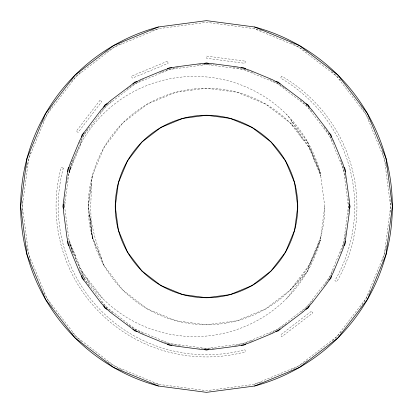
<?xml version="1.0" encoding="UTF-8"?>
<svg xmlns="http://www.w3.org/2000/svg" width="413" height="413" viewBox="0 0 413 413"><rect width="100%" height="100%" fill="white"/><g stroke="black" fill="none" stroke-linecap="round" stroke-linejoin="round"><path stroke-width="0.31" stroke-dasharray="2.06 1.55" d="M324.768 206.5A118.268 118.268 0 0 1 156.517 313.689A118.268 118.268 0 0 1 130.477 115.903A118.268 118.268 0 0 1 320.741 175.892L308.924 147.364L290.127 122.873L265.636 104.076L237.108 92.264L206.5 88.232L175.892 92.264L147.364 104.076L122.873 122.873L104.076 147.364L92.264 175.892L91.536 183.62L90.726 206.5L91.113 221.693L92.264 237.108L104.076 265.636L122.873 290.127L147.364 308.924L175.892 320.736L206.5 324.768L237.108 320.736L265.636 308.924L290.127 290.127L307.339 271.548L320.333 240.17L324.768 206.5L320.333 172.83L307.339 141.452L286.663 114.509M71.594 250.562A141.922 141.922 0 0 1 69.415 243.231L64.578 206.5L69.415 169.769A141.922 141.922 0 0 1 71.594 162.438M70.133 170.12L70.334 168.587L68.966 173.176L70.334 168.587M92.264 175.892L88.232 206.5L92.491 238.859L89.528 214.151L88.232 206.5L91.536 183.62M69.012 172.83L82.006 141.452M320.741 237.108L308.924 265.636L307.339 271.548L286.663 298.491M290.127 290.127L308.924 265.636L320.333 240.17A130.095 130.095 0 0 1 69.012 240.17L82.006 271.548L83.591 277.459L106.146 306.854L135.541 329.409L169.769 343.585L206.5 348.422L243.231 343.585L277.459 329.409L306.854 306.854L329.409 277.459L343.585 243.231L348.422 206.5L343.585 169.769L329.409 135.541L306.854 106.146L277.459 83.591L243.231 69.415L206.5 64.578L169.769 69.415L135.541 83.591L106.146 106.146L83.591 135.541L69.415 169.769L71.258 167.41M261.517 30.763A184.146 184.146 0 0 0 254.16 28.631L206.5 22.354L158.84 28.631L114.427 47.025L76.291 76.291L47.025 114.427L28.631 158.84L22.354 206.5L28.631 254.16L47.025 298.573L76.291 336.709L114.427 365.975L158.84 384.369L206.5 390.646L254.16 384.369A184.146 184.146 0 0 0 261.517 382.237M254.16 384.369L298.573 365.975L336.709 336.709L365.975 298.573L384.369 254.16L390.646 206.5L384.369 158.84L365.975 114.427L336.709 76.291L298.573 47.025L254.16 28.631M92.491 238.859L91.536 229.38M82.006 271.548L102.682 298.491M75.512 255.859L69.415 243.231L83.591 277.459L87.902 279.224L89.156 284.717M92.264 237.108L101.376 258.357L104.076 265.636M101.376 258.357L94.67 236.463L89.528 214.151L91.392 229.401M292.218 125.598L291.211 120.431L303.023 139.677L307.339 141.452L308.924 147.364L309.507 146.682L315.067 162.195L318.258 167.812L319.889 173.832L320.333 172.83A130.095 130.095 0 0 0 67.118 180.925M64.578 206.5A130.095 130.095 0 0 1 64.805 198.829M65.032 195.617A130.095 130.095 0 0 1 65.151 194.332M66.638 183.46A130.095 130.095 0 0 1 66.994 181.56M386.609 244.837A184.146 184.146 0 0 1 382.237 261.517M370.26 290.721A184.146 184.146 0 0 1 360.616 307.287M341.582 331.654A184.146 184.146 0 0 1 331.654 341.582M307.287 360.616A184.146 184.146 0 0 1 290.721 370.26M158.84 384.369A184.146 184.146 0 0 1 151.483 382.237M122.279 370.26A184.146 184.146 0 0 1 105.713 360.616M81.346 341.582A184.146 184.146 0 0 1 71.418 331.654M52.384 307.287A184.146 184.146 0 0 1 42.74 290.721M30.763 261.517A184.146 184.146 0 0 1 26.391 244.837M22.488 213.521A184.146 184.146 0 0 1 22.488 199.479M26.391 168.163A184.146 184.146 0 0 1 30.763 151.483M42.74 122.279A184.146 184.146 0 0 1 52.384 105.713M71.418 81.346A184.146 184.146 0 0 1 81.346 71.418M105.713 52.384A184.146 184.146 0 0 1 122.279 42.74M151.483 30.763A184.146 184.146 0 0 1 158.84 28.631M290.721 42.74A184.146 184.146 0 0 1 307.287 52.384M331.654 71.418A184.146 184.146 0 0 1 341.582 81.346M360.616 105.713A184.146 184.146 0 0 1 370.26 122.279M382.237 151.483A184.146 184.146 0 0 1 386.609 168.163M390.512 199.479A184.146 184.146 0 0 1 390.512 213.521M345.872 233.283A141.922 141.922 0 0 1 341.406 250.562M341.21 251.171A141.922 141.922 0 0 1 340.591 252.993M333.627 269.596A141.922 141.922 0 0 1 323.988 286.111M312.966 300.344A141.922 141.922 0 0 1 300.344 312.966M286.111 323.988A141.922 141.922 0 0 1 269.596 333.627M252.993 340.591A141.922 141.922 0 0 1 251.171 341.21M250.562 341.406A141.922 141.922 0 0 1 233.283 345.872M214.141 348.216A141.922 141.922 0 0 1 198.859 348.216M179.717 345.872A141.922 141.922 0 0 1 161.225 341.004M143.404 333.627A141.922 141.922 0 0 1 126.889 323.988M112.656 312.966A141.922 141.922 0 0 1 100.034 300.344M89.012 286.111A141.922 141.922 0 0 1 79.373 269.596M72.409 252.993A141.922 141.922 0 0 1 71.79 251.171M71.79 161.829A141.922 141.922 0 0 1 72.409 160.007M79.373 143.404A141.922 141.922 0 0 1 89.012 126.889M100.034 112.656A141.922 141.922 0 0 1 112.656 100.034M126.889 89.012A141.922 141.922 0 0 1 143.404 79.373M160.007 72.409A141.922 141.922 0 0 1 161.829 71.79M162.438 71.594A141.922 141.922 0 0 1 179.717 67.128M198.859 64.784A141.922 141.922 0 0 1 214.141 64.784M233.283 67.128A141.922 141.922 0 0 1 250.562 71.594M251.171 71.79A141.922 141.922 0 0 1 252.993 72.409M269.596 79.373A141.922 141.922 0 0 1 286.111 89.012M300.344 100.034A141.922 141.922 0 0 1 312.966 112.656M323.988 126.889A141.922 141.922 0 0 1 333.627 143.404M340.591 160.007A141.922 141.922 0 0 1 341.21 161.829M341.406 162.438A141.922 141.922 0 0 1 345.872 179.717M348.216 198.859A141.922 141.922 0 0 1 348.216 214.141M245.436 61.186L244.868 63.313L206.5 58.264L206.5 56.06L245.436 61.186M281.723 76.214L280.618 78.124A148.236 148.236 0 0 1 334.876 280.618L336.786 281.723A150.44 150.44 0 0 0 281.723 76.214M100.122 100.122L76.214 131.277L78.124 132.382L101.681 101.681L100.122 100.122M311.319 311.319L280.618 334.876L281.723 336.786L312.878 312.878L311.319 311.319M167.564 61.186L131.277 76.214L132.382 78.124L168.132 63.313L167.564 61.186M63.313 168.132L61.186 167.564A150.44 150.44 0 0 0 245.436 351.814L244.868 349.687A148.236 148.236 0 0 1 63.313 168.132"/><path stroke-width="0.62" d="M63.426 204.13L63.741 212.974L66.932 237.196L68.264 243.541L70.282 249.7L79.632 272.275L83.782 280.086L100.978 302.868L105.305 307.695L110.132 312.022L132.914 329.218L140.725 333.368L163.3 342.718L169.459 344.736L175.804 346.068L200.026 349.259L206.5 349.61L212.974 349.259L237.196 346.068L243.541 344.736L249.7 342.718L272.275 333.368L280.086 329.218L302.868 312.022L307.695 307.695L312.022 302.868L326.895 283.483L330.441 278.057L333.368 272.275L342.718 249.7L345.309 241.244L349.259 212.974L349.61 206.5L349.259 200.026L345.309 171.756L342.718 163.3L333.368 140.725L330.441 134.943L326.895 129.517L312.022 110.132L307.695 105.305L302.868 100.978L280.086 83.782L272.275 79.632L249.7 70.282L243.541 68.264L237.196 66.932L212.974 63.741L206.5 63.39L200.026 63.741L175.804 66.932L169.459 68.264L163.3 70.282L140.725 79.632L132.914 83.782L110.132 100.978L105.305 105.305L100.978 110.132L83.782 132.914L79.632 140.725L70.282 163.3L68.264 169.459L66.932 175.804L62.89 206.5L63.426 208.87M67.691 171.756L67.784 169.33L68.919 167.182M345.309 241.244L345.216 243.67L344.081 245.818M349.574 208.87L350.11 206.5L349.574 204.13M81.413 137.018L82.13 134.695L83.782 132.914M331.587 275.982L330.87 278.305L329.218 280.086M103.658 107.008L104.954 104.954L107.008 103.658M309.342 305.992L308.046 308.046L305.992 309.342M132.914 83.782L134.695 82.13L137.018 81.413M280.086 329.218L278.305 330.87L275.982 331.587M167.182 68.919L169.33 67.784L171.756 67.691M245.818 344.081L243.67 345.216L241.244 345.309M158.401 26.984L113.575 45.549L75.083 75.083L45.549 113.575L26.984 158.401L20.65 206.5L26.984 254.599L45.549 299.425L75.083 337.917L113.575 367.451L158.401 386.016L206.5 392.35L254.599 386.016L299.425 367.451L337.917 337.917L367.451 299.425L386.016 254.599L392.35 206.5L386.016 158.401L367.451 113.575L337.917 75.083L299.425 45.549L254.599 26.984L206.5 20.65L158.401 26.984A185.85 185.85 0 0 0 158.401 386.016M204.13 63.426L206.5 62.89L208.87 63.426M208.87 349.574L206.5 350.11L204.13 349.574M241.244 67.691L243.67 67.784L245.818 68.919M171.756 345.309L169.33 345.216L167.182 344.081M275.982 81.413L278.305 82.13L280.086 83.782M137.018 331.587L134.695 330.87L132.914 329.218M305.992 103.658L308.046 104.954L309.342 107.008M107.008 309.342L104.954 308.046L103.658 305.992M329.218 132.914L330.87 134.695L331.587 137.018M83.782 280.086L82.13 278.305L81.413 275.982M344.081 167.182L345.216 169.33L345.309 171.756M68.919 245.818L67.784 243.67L67.691 241.244M254.599 26.984A185.85 185.85 0 0 1 254.599 386.016M118.371 182.887L115.263 206.5L118.371 230.113L127.488 252.116L141.989 271.016L160.884 285.512L182.887 294.629L206.5 297.737L230.113 294.629L252.116 285.512L271.016 271.016L285.512 252.116L294.629 230.113L297.737 206.5L294.629 182.887L285.512 160.884L271.016 141.984L252.116 127.488L230.113 118.371L206.5 115.263L182.887 118.371L160.884 127.488L141.989 141.984L127.488 160.884L118.371 182.887M141.984 271.016A91.237 91.237 0 0 0 294.629 230.113A91.237 91.237 0 0 0 182.887 118.371A91.237 91.237 0 0 0 141.984 271.016"/></g></svg>
